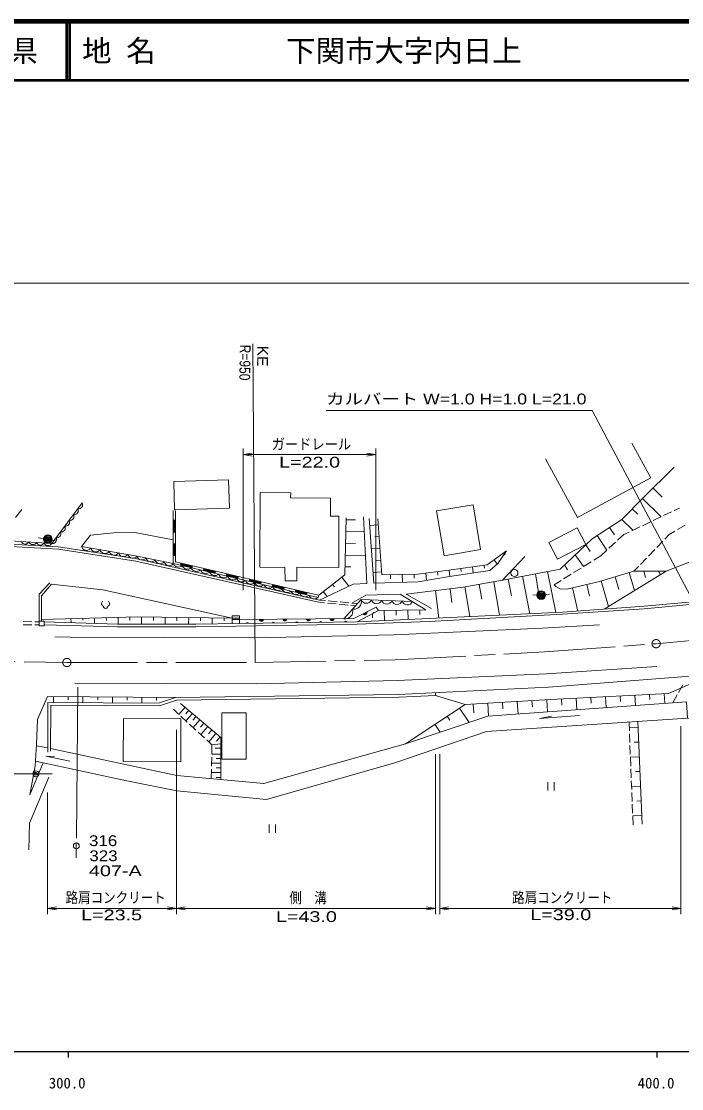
# Model space of a CAD drawing. Units: millimetres, scale not verified. Extents: x 40000 to 680000, y 20000 to 380000.
# Drawn here: x 360065 to 472188, y 198715 to 380000 of the extents above; entities that cross this region are included whole.
import ezdxf
from ezdxf.enums import TextEntityAlignment as Align

# ---------------------------------------------------------------- set-up
doc = ezdxf.new("R2010")
doc.units = ezdxf.units.MM
doc.header["$LTSCALE"] = 1000
doc.header["$PDMODE"] = 32
doc.header["$PDSIZE"] = 500
doc.linetypes.add('CHAIN', pattern=[18.5, 12, -1.5, 3.5, -1.5])
for name, color, linetype, lineweight in [('M-BMK', 2, 'CHAIN', 13), ('M-STR-HTXT', 7, 'Continuous', 13), ('M-TTL', 2, 'Continuous', 140), ('M-TTL-BAND', 7, 'Continuous', 25), ('M-TTL-LINE', 7, 'Continuous', 50), ('M-WORK', 1, 'Continuous', 13)]:
    doc.layers.add(name, color=color, linetype=linetype, lineweight=lineweight)
doc.layers.add('M-TTL-TXT', color=7, linetype='Continuous')
doc.styles.add('ＭＳ ゴシック', font='')
doc.styles.add('ＭＳ Ｐゴシック', font='')
doc.styles.get('ＭＳ ゴシック').set_extended_font_data('MS Gothic')
doc.styles.get('ＭＳ Ｐゴシック').set_extended_font_data('MS PGothic')

# ---------------------------------------------------------------- blocks, each defined once
blk = doc.blocks.new('open_arrow')
at = {"color": 0, "linetype": 'Continuous', "lineweight": -2}
blk.add_lwpolyline([(7.5, 1.25), (0, 0), (7.5, -1.25)], dxfattribs=at)

msp = doc.modelspace()

# ---------------------------------------------------------------- linework, layer by layer
at = {"layer": 'M-BMK'}
msp.add_line((268049, 272451), (367806, 271098), dxfattribs=at)
for points in [[(467853, 274294), (480743, 275473), (503164, 277918), (523797, 280502), (568026, 285860)], [(367806, 271098), (399770, 271105), (423533, 271560), (448918, 272885), (467853, 274294)]]:
    msp.add_lwpolyline(points, dxfattribs=at)
for centre in [(467853, 274294), (367806, 271098)]:
    msp.add_circle(centre, 700, dxfattribs=at)
at = {"layer": 'M-STR-HTXT'}
for p, q in [((68792, 335540), (474683, 335540)), ((399356, 325243), (399770, 271105)), ((397734, 283390), (397734, 307421)), ((397734, 306421), (420254, 306421)), ((420254, 283390), (420254, 307421)), ((386393, 259674), (386393, 228329)), ((472074, 260271), (472074, 228329)), ((430375, 255533), (430375, 228329)), ((431112, 255533), (431112, 228329)), ((364530, 249001), (364530, 228329)), ((364530, 229329), (386393, 229329)), ((386393, 229329), (430375, 229329)), ((431112, 229329), (472074, 229329))]:
    msp.add_line(p, q, dxfattribs=at)
msp.add_lwpolyline([(477207, 275769), (456979, 313891), (411823, 313891)], dxfattribs=at)
at = {"layer": 'M-TTL'}
msp.add_line((680000, 380000), (40000, 380000), dxfattribs=at)
at = {"layer": 'M-TTL-BAND'}
for p, q in [((40000, 205000), (579000, 205000)), ((368000, 205000), (368000, 204000)), ((468000, 205000), (468000, 204000))]:
    msp.add_line(p, q, dxfattribs=at)
at = {"layer": 'M-TTL-LINE'}
for p, q in [((367750, 380000), (367750, 370000)), ((368250, 380000), (368250, 370000)), ((40000, 370000), (680000, 370000))]:
    msp.add_line(p, q, dxfattribs=at)
at = {"layer": 'M-WORK'}
for p, q in [((449062, 305687), (454492, 295713)), ((467336, 300727), (468897, 299155)), ((465563, 298965), (468720, 295856)), ((470938, 296909), (471838, 297336)), ((359073, 295702), (360123, 297102)), ((385848, 287889), (385839, 296895)), ((386248, 288206), (386239, 296895)), ((415004, 285995), (415206, 295682)), ((463809, 297184), (464737, 296269)), ((467325, 295194), (468680, 295837)), ((469131, 296051), (470487, 296695)), ((386240, 295258), (385840, 295257)), ((385922, 293257), (385920, 295257)), ((386002, 293257), (386000, 295257)), ((386082, 293258), (386080, 295258)), ((386162, 293258), (386160, 295258)), ((415199, 295351), (416778, 295318)), ((420668, 294487), (419196, 294384)), ((459963, 294034), (460776, 292785)), ((462054, 295403), (463912, 293573)), ((463711, 293478), (465066, 294121)), ((465518, 294336), (466873, 294979)), ((471480, 293665), (472776, 294422)), ((385842, 293257), (386242, 293258)), ((415158, 293352), (418314, 293286)), ((420808, 292492), (420072, 292440)), ((457868, 292671), (459494, 290172)), ((461315, 291865), (462360, 292836)), ((462360, 292836), (463260, 293264)), ((469339, 292070), (470093, 292855)), ((470093, 292855), (471049, 293413)), ((386244, 291258), (385844, 291257)), ((385926, 289257), (385924, 291257)), ((386006, 289257), (386004, 291257)), ((386086, 289258), (386084, 291258)), ((386166, 289258), (386164, 291258)), ((415116, 291352), (416833, 291316)), ((420947, 290496), (419501, 290395)), ((455932, 291104), (456670, 289930)), ((458439, 289192), (459484, 290163)), ((459850, 290504), (460949, 291525)), ((466569, 289185), (467608, 290267)), ((467954, 290628), (468993, 291710)), ((385846, 289257), (386246, 289258)), ((415074, 289352), (418509, 289281)), ((421086, 288501), (420363, 288451)), ((440358, 288563), (440886, 287825)), ((441984, 289727), (442248, 289358)), ((454112, 289390), (455536, 287403)), ((457251, 288460), (458439, 289192)), ((465183, 287742), (466222, 288824)), ((410452, 282146), (385848, 287889)), ((410543, 282536), (386248, 288206)), ((387171, 287991), (387080, 287601)), ((389046, 287224), (387098, 287679)), ((389064, 287302), (387117, 287757)), ((389082, 287380), (387135, 287835)), ((389101, 287458), (387153, 287913)), ((389028, 287147), (389119, 287536)), ((391066, 287081), (390976, 286692)), ((392941, 286315), (390994, 286770)), ((392960, 286393), (391012, 286848)), ((392978, 286471), (391030, 286926)), ((392996, 286549), (391048, 287004)), ((392923, 286237), (393014, 286627)), ((415032, 287353), (416004, 287333)), ((421225, 286506), (419805, 286407)), ((430714, 286546), (430792, 285918)), ((432698, 286797), (432848, 285724)), ((434679, 287074), (434754, 286537)), ((436659, 287351), (436805, 286309)), ((438640, 287628), (438713, 287107)), ((449424, 286562), (450833, 279605)), ((452293, 287675), (452817, 286834)), ((453845, 286362), (455122, 287149)), ((455548, 287411), (456825, 288198)), ((464084, 286597), (464837, 287382)), ((465762, 286603), (466045, 285546)), ((468262, 286611), (468577, 286009)), ((394962, 286172), (394871, 285783)), ((396837, 285406), (394889, 285861)), ((396855, 285484), (394907, 285939)), ((396873, 285562), (394925, 286017)), ((396891, 285640), (394944, 286094)), ((396819, 285328), (396909, 285718)), ((398857, 285263), (398766, 284874)), ((400732, 284497), (398784, 284952)), ((400750, 284575), (398803, 285030)), ((400768, 284653), (398821, 285107)), ((400787, 284731), (398839, 285185)), ((400714, 284419), (400805, 284809)), ((414498, 285600), (415692, 284068)), ((422741, 286021), (422757, 285309)), ((424741, 286066), (424771, 284723)), ((426740, 286111), (426755, 285440)), ((428729, 286297), (428887, 285041)), ((440277, 284806), (441276, 279136)), ((442736, 285258), (443287, 282432)), ((445189, 285736), (446428, 279389)), ((447381, 286164), (447883, 283004)), ((450528, 284318), (451717, 285050)), ((452143, 285313), (453420, 286099)), ((458495, 284966), (459763, 280621)), ((460895, 285667), (461529, 283494)), ((463295, 286367), (464183, 283323)), ((402752, 284354), (402662, 283965)), ((404627, 283588), (402680, 284042)), ((404646, 283666), (402698, 284120)), ((404664, 283744), (402716, 284198)), ((404682, 283822), (402734, 284276)), ((404609, 283510), (404700, 283900)), ((406648, 283445), (406557, 283055)), ((408523, 282679), (406575, 283133)), ((408541, 282757), (406593, 283211)), ((408559, 282835), (406611, 283289)), ((408577, 282913), (406630, 283367)), ((408504, 282601), (408595, 282990)), ((411343, 283141), (411990, 282311)), ((412920, 284371), (413244, 283956)), ((430391, 283323), (430960, 278630)), ((432873, 283624), (433157, 281277)), ((435353, 283938), (436242, 278889)), ((437815, 284372), (438260, 281847)), ((453637, 283787), (454566, 279845)), ((456070, 284360), (456535, 282389)), ((410717, 281707), (411689, 281614)), ((410779, 281307), (411558, 281232)), ((412056, 281185), (413549, 281042)), ((412187, 281567), (413680, 281424)), ((414047, 280994), (415540, 280851)), ((414178, 281376), (415671, 281233)), ((416169, 281185), (417142, 281092)), ((416037, 280803), (416817, 280729)), ((419699, 279384), (419714, 278682)), ((420337, 280472), (420705, 279907)), ((421689, 279928), (421724, 278227)), ((423705, 279969), (423722, 279118)), ((425704, 280009), (425737, 278397)), ((427704, 280050), (427720, 279244)), ((360353, 277498), (361853, 277489)), ((360357, 278035), (361857, 278026)), ((362353, 277486), (363107, 277481)), ((362357, 278023), (363107, 278018)), ((368491, 278549), (368509, 277871)), ((370491, 278601), (370500, 278262)), ((372490, 278653), (372514, 277747)), ((374489, 278705), (374501, 278252)), ((376489, 278758), (376518, 277627)), ((378488, 278810), (378503, 278244)), ((380488, 278837), (380472, 277627)), ((382487, 278812), (382480, 278207)), ((384487, 278787), (384473, 277627)), ((386487, 278762), (386480, 278182)), ((388487, 278737), (388473, 277627)), ((390487, 278712), (390480, 278157)), ((392487, 278687), (392474, 277668)), ((394486, 278662), (394480, 278153)), ((395860, 277719), (395871, 279014)), ((397086, 278385), (395865, 278385)), ((395868, 278645), (397086, 278647)), ((397086, 279013), (395871, 279014)), ((397086, 278385), (397086, 279013)), ((397086, 278385), (397086, 277737)), ((369671, 266933), (369426, 241234)), ((471665, 266029), (472407, 267333)), ((365530, 265329), (365519, 264276)), ((368030, 265305), (368024, 264778)), ((370529, 265280), (370519, 264250)), ((373029, 265256), (373024, 264741)), ((375529, 265232), (375519, 264223)), ((378029, 265207), (378024, 264703)), ((380529, 265183), (380519, 264197)), ((383029, 265158), (383024, 264666)), ((430375, 265497), (430375, 265958)), ((430375, 265497), (435406, 263953)), ((449271, 264759), (449390, 262712)), ((451768, 264891), (451820, 263867)), ((454265, 265019), (454364, 263076)), ((456761, 265147), (456811, 264176)), ((459258, 265275), (459352, 263442)), ((461755, 265403), (461802, 264487)), ((464251, 265532), (464340, 263807)), ((466748, 265660), (466792, 264798)), ((469245, 265788), (469328, 264173)), ((470665, 264271), (471418, 265594)), ((365004, 256058), (365065, 263825)), ((385876, 263146), (386759, 262336)), ((387872, 263506), (386827, 262272)), ((388489, 262984), (387967, 262367)), ((434477, 263343), (436079, 260901)), ((436792, 264033), (436877, 262575)), ((439288, 264178), (439416, 261981)), ((441784, 264323), (441848, 263224)), ((444280, 264468), (444403, 262346)), ((446776, 264613), (446837, 263552)), ((387127, 261997), (388232, 260983)), ((389106, 262461), (388019, 261178)), ((389748, 261918), (389204, 261276)), ((390389, 261374), (389259, 260039)), ((432387, 261971), (432824, 261305)), ((464722, 261085), (465490, 243645)), ((388600, 260644), (389705, 259630)), ((390073, 259291), (391177, 258277)), ((391057, 260809), (390492, 260141)), ((391725, 260244), (390548, 258855)), ((392419, 259655), (391831, 258961)), ((430296, 260600), (431170, 259268)), ((463310, 259507), (463252, 260986)), ((464766, 260086), (463290, 260021)), ((391546, 257938), (392428, 257128)), ((393114, 259067), (391890, 257622)), ((393836, 258455), (393224, 257733)), ((463389, 257509), (463330, 259007)), ((464876, 257588), (464138, 257556)), ((362630, 256955), (364550, 256580)), ((392428, 257128), (392394, 255501)), ((393960, 257285), (392428, 257128)), ((393958, 256559), (392950, 256562)), ((463467, 255510), (463408, 257009)), ((392384, 255001), (392352, 253501)), ((393952, 253991), (392362, 253995)), ((393956, 255552), (392395, 255555)), ((393954, 254772), (393174, 254773)), ((464986, 255091), (463486, 255025)), ((463545, 253512), (463487, 255010)), ((392341, 253001), (392307, 251374)), ((393949, 252401), (392329, 252405)), ((393951, 253196), (393156, 253198)), ((463624, 251513), (463565, 253012)), ((465096, 252593), (464346, 252560)), ((393947, 251592), (393137, 251593)), ((449489, 250768), (449489, 249368)), ((450539, 249368), (450539, 250768)), ((463702, 249515), (463643, 251013)), ((465206, 250096), (463682, 250029)), ((463780, 247516), (463721, 249015)), ((463859, 245518), (463800, 247017)), ((465316, 247598), (464554, 247565)), ((465426, 245101), (463878, 245032)), ((463936, 243539), (463878, 245018)), ((402156, 243594), (402156, 242194)), ((403206, 242194), (403206, 243594)), ((369400, 237945), (369400, 240445))]:
    msp.add_line(p, q, dxfattribs=at)
for points in [[(469568, 286616), (478660, 290200), (487709, 293597), (493396, 295336), (503500, 297600), (510457, 298373), (515344, 298677), (529561, 300195), (547064, 301631), (555604, 302155), (553249, 305284), (550908, 308775), (541460, 313450)], [(454492, 295713), (466933, 302486), (463741, 308350)], [(441743, 285064), (451553, 286978), (456983, 292095), (462035, 295383), (465618, 299021), (470918, 304285)], [(158667, 280298), (174082, 288816), (184325, 294448), (192478, 297135), (198846, 297614), (205601, 297577), (215558, 296013), (229822, 291964), (243874, 287326), (254999, 285918), (264524, 285531), (280177, 286608), (292463, 287408), (310546, 289092), (328539, 290680), (337539, 291306), (344146, 291618), (352042, 291526), (366324, 290726), (379437, 288738), (400143, 284072), (410717, 281707)], [(345019, 291928), (353620, 292051), (365221, 291314), (370384, 298216)], [(159442, 280291), (174144, 288416), (184387, 294048), (192540, 296735), (198908, 297214), (205663, 297177), (215620, 295612), (229884, 291563), (243936, 286925), (255062, 285517), (264586, 285131), (280240, 286207), (292525, 287008), (310608, 288692), (328601, 290279), (337601, 290905), (344208, 291218), (352104, 291126), (366386, 290325), (379500, 288338), (400205, 283672), (410779, 281307)], [(410717, 281707), (416385, 284397), (418741, 284495), (418189, 295857)], [(419107, 295552), (419944, 284595), (427465, 284795), (432784, 285715), (439631, 286727), (440956, 287887), (442447, 290058)], [(420599, 295484), (421261, 285987), (427363, 286125), (432636, 286788), (439151, 287699), (442447, 290058)], [(365807, 291792), (364573, 292053), (362911, 292258)], [(370273, 290782), (371828, 292738), (375712, 293143), (379062, 293217), (385844, 291947)], [(370273, 290782), (379714, 289181), (385848, 287889)], [(429697, 280274), (425427, 282722), (435108, 283895), (441743, 285064), (445535, 289095)], [(459006, 280159), (469568, 286616), (464084, 286597), (458258, 284876), (452663, 283557), (451571, 283631), (450798, 283987), (450528, 284318)], [(363107, 278095), (363111, 282712), (364894, 284643)], [(410452, 282146), (410554, 282527), (415004, 285995)], [(363492, 278095), (363504, 282443), (365210, 284382), (373891, 283419), (395868, 278645)], [(474759, 281035), (465847, 280240), (451957, 279282), (429340, 278068), (417103, 277597), (389695, 277143), (376386, 277181), (363957, 277476)], [(414852, 278531), (417759, 281783), (426478, 281448)], [(420705, 279907), (428740, 280072), (424415, 282703), (418544, 282556), (416161, 281186)], [(417098, 278030), (429328, 278550), (451934, 279659), (465821, 280641), (474683, 281464), (474759, 281035)], [(446902, 282604), (448347, 282543), (449724, 282690)], [(364547, 255851), (364583, 264281), (383363, 264182), (386238, 265127), (424039, 265645), (449556, 266907), (477316, 269053), (481743, 269526), (504501, 272066), (525655, 274762), (568720, 280248)], [(397086, 278385), (416521, 278545), (420337, 280472)], [(397086, 277737), (417098, 278030), (420705, 279907)], [(395868, 278645), (379854, 278845), (363493, 278419)], [(363957, 278011), (376413, 277627), (389692, 277627), (397086, 277737)], [(365769, 275468), (368354, 275417), (399738, 275316), (423306, 275808), (448539, 276949), (458214, 277513)], [(362480, 254324), (377973, 251006), (386449, 249294), (401697, 247831), (423677, 254107), (439058, 259360), (473155, 261652), (481237, 261060), (510653, 265381), (550635, 270309), (569662, 272644)], [(369174, 267608), (399957, 267484), (423892, 268029), (449222, 269161), (467995, 270410)], [(365007, 256482), (386458, 251930), (401240, 250526), (425280, 257309), (435406, 263953), (449895, 264795), (469979, 265825), (477316, 269053)], [(363771, 254047), (361481, 248603), (362438, 253572), (362640, 257143), (362812, 261425), (364530, 265339), (386238, 265127)], [(365065, 263825), (383517, 263729), (386393, 264674), (424194, 265192), (430375, 265497)], [(393946, 251219), (393962, 258349), (387109, 264152)], [(425280, 257309), (439300, 261972), (473014, 264443), (473155, 261652)], [(454866, 262075), (448038, 261596), (450062, 261983)], [(368289, 254333), (364240, 255216), (365669, 255118)], [(365311, 252205), (362548, 252205), (357566, 252202), (355497, 252201)], [(364724, 251638), (361448, 243798), (361356, 239252)]]:
    msp.add_lwpolyline(points, dxfattribs=at)
for points in [[(385932, 301857), (395245, 302151), (395398, 297326), (386085, 297031)], [(400629, 299984), (400563, 287272), (404817, 287248), (404841, 284974), (406837, 284974), (406845, 287281), (413969, 287219), (413982, 295938), (412559, 295954), (412569, 298989), (405782, 299043), (405807, 299910)], [(430579, 296838), (431849, 289237), (438053, 290273), (436783, 297875)], [(449647, 291496), (454432, 293999), (455919, 291156), (451134, 288653)], [(363107, 278095), (363957, 278095), (363957, 277310), (363107, 277310)], [(377415, 261570), (387170, 261509), (387124, 254240), (377369, 254301)], [(394090, 262576), (394090, 254699), (398250, 254699), (398250, 262576)]]:
    msp.add_lwpolyline(points, close=True, dxfattribs=at)
for centre, radius in [((364573, 292053), 750), ((364573, 292053), 600), ((364573, 292053), 450), ((364573, 292053), 300), ((364573, 292053), 150), ((364573, 292053), 20), ((443795, 286296), 600), ((448347, 282543), 750), ((448347, 282543), 600), ((448347, 282543), 450), ((448347, 282543), 300), ((448347, 282543), 150), ((448347, 282543), 20), ((362548, 252205), 500), ((369400, 239945), 500)]:
    msp.add_circle(centre, radius, dxfattribs=at)
for centre, radius, start, end in [((369796, 297887), 674, 257.17795, 29.22907), ((368321, 295915), 674, 257.17795, 29.22907), ((369058, 296901), 674, 257.17795, 29.22907), ((366846, 293943), 674, 257.17795, 29.22907), ((367583, 294929), 674, 257.17795, 29.22907), ((365371, 291971), 674, 257.17795, 29.22907), ((366108, 292957), 674, 257.17795, 29.22907), ((360730, 291921), 721, 202.82268, 329.91525), ((362019, 291839), 721, 202.82268, 329.91525), ((363308, 291758), 721, 202.82268, 329.91525), ((364597, 291676), 721, 202.82268, 329.91525), ((371124, 291030), 887, 196.23791, 324.51159), ((372698, 290763), 887, 196.23791, 324.51159), ((374271, 290496), 887, 196.23791, 324.51159), ((375845, 290229), 887, 196.23791, 324.51159), ((377419, 289963), 887, 196.23791, 324.51159), ((378992, 289696), 887, 196.23791, 324.51159), ((380556, 289375), 864, 193.01475, 323.19132), ((382089, 289052), 864, 193.01475, 323.19132), ((383623, 288729), 864, 193.01475, 323.19132), ((385156, 288406), 864, 193.01475, 323.19132), ((386748, 288273), 979, 203.12775, 310.59833), ((388286, 287914), 979, 203.12775, 310.59833), ((389824, 287556), 979, 203.12775, 310.59833), ((391362, 287197), 979, 203.12775, 310.59833), ((392899, 286838), 979, 203.12775, 310.59833), ((394437, 286479), 979, 203.12775, 310.59833), ((395975, 286120), 979, 203.12775, 310.59833), ((397513, 285761), 979, 203.12775, 310.59833), ((399051, 285402), 979, 203.12775, 310.59833), ((400588, 285043), 979, 203.12775, 310.59833), ((402126, 284684), 979, 203.12775, 310.59833), ((403664, 284325), 979, 203.12775, 310.59833), ((405202, 283967), 979, 203.12775, 310.59833), ((406739, 283608), 979, 203.12775, 310.59833), ((408277, 283249), 979, 203.12775, 310.59833), ((374081, 281103), 419, 113.44836, 257.2818), ((374643, 281103), 419, 282.7182, 66.55164), ((409815, 282890), 979, 203.12775, 310.59833), ((416517, 281430), 1291, 260.54989, 15.84358), ((418644, 282083), 934, 198.77658, 336.82954), ((420388, 282016), 934, 198.77658, 336.82954), ((422131, 281950), 934, 198.77658, 336.82954), ((423875, 281883), 934, 198.77658, 336.82954), ((425619, 281816), 934, 198.77658, 336.82954), ((374362, 280672), 374, 176.52859, 3.47141), ((415064, 279805), 1291, 260.54989, 15.84358), ((418405, 279557), 354, 215.58311, 17.98829), ((418405, 279557), 283, 217.80715, 15.76425), ((418405, 279557), 212, 221.55348, 12.01793), ((418405, 279557), 142, 229.26521, 4.3062), ((418405, 279557), 100, 239.58287, 353.98853), ((419928, 279432), 162, 50.1127, 184.87297), ((419928, 279432), 130, 56.22849, 178.75718), ((419928, 279432), 100, 66.17502, 168.81065), ((398443, 277695), 162, 23.45743, 158.2177), ((398443, 277695), 130, 29.57322, 152.10191), ((398443, 277695), 100, 39.51975, 142.15538), ((400803, 278470), 354, 189.26952, 351.6747), ((400803, 278470), 283, 191.49356, 349.45066), ((400803, 278470), 212, 195.23989, 345.70433), ((400803, 278470), 142, 202.95162, 337.9926), ((400803, 278470), 100, 213.26928, 327.67494), ((402836, 277759), 162, 23.45743, 158.2177), ((402836, 277759), 130, 29.57322, 152.10191), ((402836, 277759), 100, 39.51975, 142.15538), ((404803, 278503), 354, 189.26952, 351.6747), ((404803, 278503), 283, 191.49356, 349.45066), ((404803, 278503), 212, 195.23989, 345.70433), ((404803, 278503), 142, 202.95162, 337.9926), ((404803, 278503), 100, 213.26928, 327.67494), ((406823, 277817), 162, 23.45743, 158.2177), ((406823, 277817), 130, 29.57322, 152.10191), ((406823, 277817), 100, 39.51975, 142.15538), ((408803, 278536), 354, 189.26952, 351.6747), ((408803, 278536), 283, 191.49356, 349.45066), ((408803, 278536), 212, 195.23989, 345.70433), ((408803, 278536), 142, 202.95162, 337.9926), ((408803, 278536), 100, 213.26928, 327.67494), ((410897, 277877), 162, 23.45743, 158.2177), ((410897, 277877), 130, 29.57322, 152.10191), ((410897, 277877), 100, 39.51975, 142.15538), ((412803, 278569), 354, 189.26952, 351.6747), ((412803, 278569), 283, 191.49356, 349.45066), ((412803, 278569), 212, 195.23989, 345.70433), ((412803, 278569), 142, 202.95162, 337.9926), ((412803, 278569), 100, 213.26928, 327.67494), ((415130, 277939), 162, 23.45743, 158.2177), ((415130, 277939), 130, 29.57322, 152.10191), ((415130, 277939), 100, 39.51975, 142.15538)]:
    msp.add_arc(centre, radius, start, end, dxfattribs=at)
for p in [(364573, 292053), (448347, 282543), (362548, 252205)]:
    msp.add_point(p, dxfattribs=at)

# ---------------------------------------------------------------- block references
at = {"layer": 'M-STR-HTXT', "xscale": 200, "yscale": 200}
for p in [(397734, 306421), (364530, 229329), (386393, 229329), (431112, 229329)]:
    msp.add_blockref('open_arrow', p, dxfattribs=at)
at = {"layer": 'M-STR-HTXT', "xscale": 200, "yscale": 200, "rotation": 180}
for p in [(420254, 306421), (386393, 229329), (430375, 229329), (472074, 229329)]:
    msp.add_blockref('open_arrow', p, dxfattribs=at)

# ---------------------------------------------------------------- texts
at = {"layer": 'M-STR-HTXT', "style": 'ＭＳ Ｐゴシック'}
for s, width, p in [('R=950', 0.85, (396574, 322068)), ('KE', 1.1, (399576, 323172))]:
    msp.add_text(s, height=1833, rotation=269.015, dxfattribs=dict(at, width=width)).set_placement(p, align=Align.BOTTOM_CENTER)
at = {"layer": 'M-STR-HTXT', "style": 'ＭＳ Ｐゴシック', "width": 1.25}
msp.add_text('カルバート W=1.0 H=1.0 L=21.0', height=1833, dxfattribs=at).set_placement((411823, 314391), align=Align.BOTTOM_LEFT)
at = {"layer": 'M-STR-HTXT', "style": 'ＭＳ Ｐゴシック'}
for s, width, p in [('ガードレール', 0.9, (409322, 306725)), ('L=22.0', 1.4, (409006, 303657)), ('路肩コンクリート', 0.85, (376076, 229703)), ('側\u3000溝', 0.85, (408756, 229677)), ('路肩コンクリート', 0.85, (451917, 229708)), ('L=23.5', 1.4, (375385, 226757)), ('L=43.0', 1.4, (408466, 226467)), ('L=39.0', 1.4, (451659, 226790))]:
    msp.add_text(s, height=1833, dxfattribs=dict(at, width=width)).set_placement(p, align=Align.BOTTOM_CENTER)
at = {"layer": 'M-TTL-BAND', "style": 'ＭＳ ゴシック'}
for s, p in [('300.0', (367844, 198195)), ('400.0', (467844, 198195))]:
    msp.add_text(s, height=1833, dxfattribs=at).set_placement(p, align=Align.BOTTOM_CENTER)
at = {"layer": 'M-TTL-TXT', "style": 'ＭＳ ゴシック'}
msp.add_text('山\u3000口\u3000県', height=3666, dxfattribs=at).set_placement((350375, 375000), align=Align.MIDDLE_CENTER)
for s, p in [('地 名', (370380, 375000)), ('下関市大字内日上', (405024, 375000))]:
    msp.add_text(s, height=3666, dxfattribs=at).set_placement(p, align=Align.MIDDLE_LEFT)
at = {"layer": 'M-WORK', "style": 'ＭＳ Ｐゴシック'}
for s, width, p in [('316', 1.2, (373952, 239368)), ('323', 1.2, (374007, 236800)), ('407-A', 1.4, (376022, 234260))]:
    msp.add_text(s, height=1833, dxfattribs=dict(at, width=width)).set_placement(p, align=Align.BOTTOM_CENTER)

doc.saveas('drawing.dxf')
